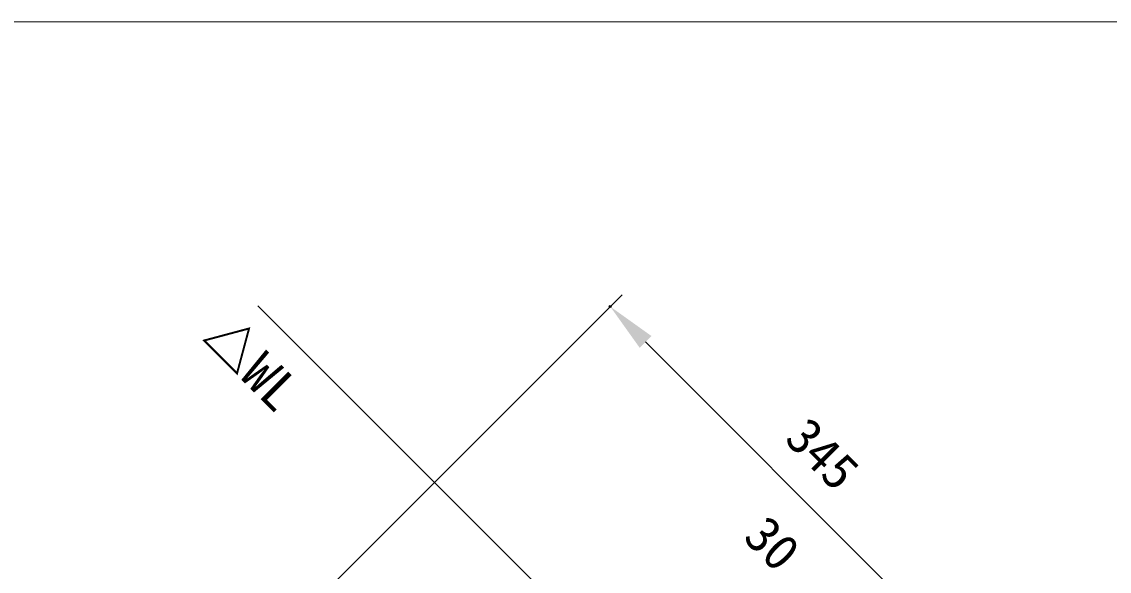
# Model space of a CAD drawing. Units: millimetres, scale not verified. Extents: x -203 to 203, y -143 to 143.
# Drawn here: x 14.3 to 79.4, y 105.1 to 138 of the extents above; entities that cross this region are included whole.
import ezdxf
from ezdxf.enums import TextEntityAlignment as Align

# ---------------------------------------------------------------- set-up
doc = ezdxf.new("R2010")
doc.units = ezdxf.units.MM
doc.header["$LTSCALE"] = 0.25
doc.header["$PDMODE"] = 32
doc.header["$PDSIZE"] = 0.125
for name, color, linetype, lineweight in [('0-1_DIMENSION_LINES$02_DIMENSI', 7, 'Continuous', 18), ('0-4_図面_FORMAT$01_WAKU$OUT_LINE', 6, 'Continuous', 18), ('0-8_DIMENSION_LINES$03_LINES', 7, 'Continuous', 18)]:
    doc.layers.add(name, color=color, linetype=linetype, lineweight=lineweight)
doc.layers.add('0-2_DEFPOINTS', color=7, linetype='Continuous')
doc.styles.add('ＭＳ ゴシック', font='')
doc.styles.get('ＭＳ ゴシック').set_extended_font_data('MS Gothic')

# ---------------------------------------------------------------- blocks, each defined once
blk = doc.blocks.new('D8')
at = {"layer": '0-1_DIMENSION_LINES$02_DIMENSI'}
for p, q in [((237.6167, 247.5115), (260.2626, 270.1574)), ((281.8617, 247.1441), (261.6767, 267.3291)), ((274.5207, 235.5607), (284.69, 245.73))]:
    blk.add_line(p, q, dxfattribs=at)
for points in [[(262.0302, 267.6826), (261.3231, 266.9756), (259.5555, 269.4503)], [(281.5082, 246.7905), (282.2152, 247.4976), (283.9829, 245.0229)]]:
    blk.add_solid(points, dxfattribs=at)
at = {"layer": '0-2_DEFPOINTS'}
for p in [(259.5555, 269.4503), (236.556, 246.4508), (273.46, 234.5)]:
    blk.add_point(p, dxfattribs=at)
at = {"layer": '0-1_DIMENSION_LINES$02_DIMENSI', "style": 'ＭＳ ゴシック'}
blk.add_text('345', height=2.199, rotation=315, dxfattribs=at).set_placement((269.4458, 260.9741), align=Align.BOTTOM_LEFT)

msp = doc.modelspace()

# ---------------------------------------------------------------- linework, layer by layer
at = {"layer": '0-4_図面_FORMAT$01_WAKU$OUT_LINE'}
msp.add_lwpolyline([(-198, -138), (198, -138), (198, 138), (-198, 138)], close=True, dxfattribs=at)
at = {"layer": '0-8_DIMENSION_LINES$03_LINES'}
msp.add_line((63.46, 86), (28.46, 121), dxfattribs=at)

# ---------------------------------------------------------------- block references
at = {"layer": '0-1_DIMENSION_LINES$02_DIMENSI'}
msp.add_blockref('D8', (-210, -148.5), dxfattribs=at)

# ---------------------------------------------------------------- texts
at = {"layer": '0-1_DIMENSION_LINES$02_DIMENSI', "style": 'ＭＳ ゴシック'}
for s, height, p in [('△WL', 2.328, (24.5408, 118.4928)), ('30', 2.199, (56.9708, 106.5873))]:
    msp.add_text(s, height=height, rotation=315, dxfattribs=at).set_placement(p, align=Align.BOTTOM_LEFT)

doc.saveas('drawing.dxf')
